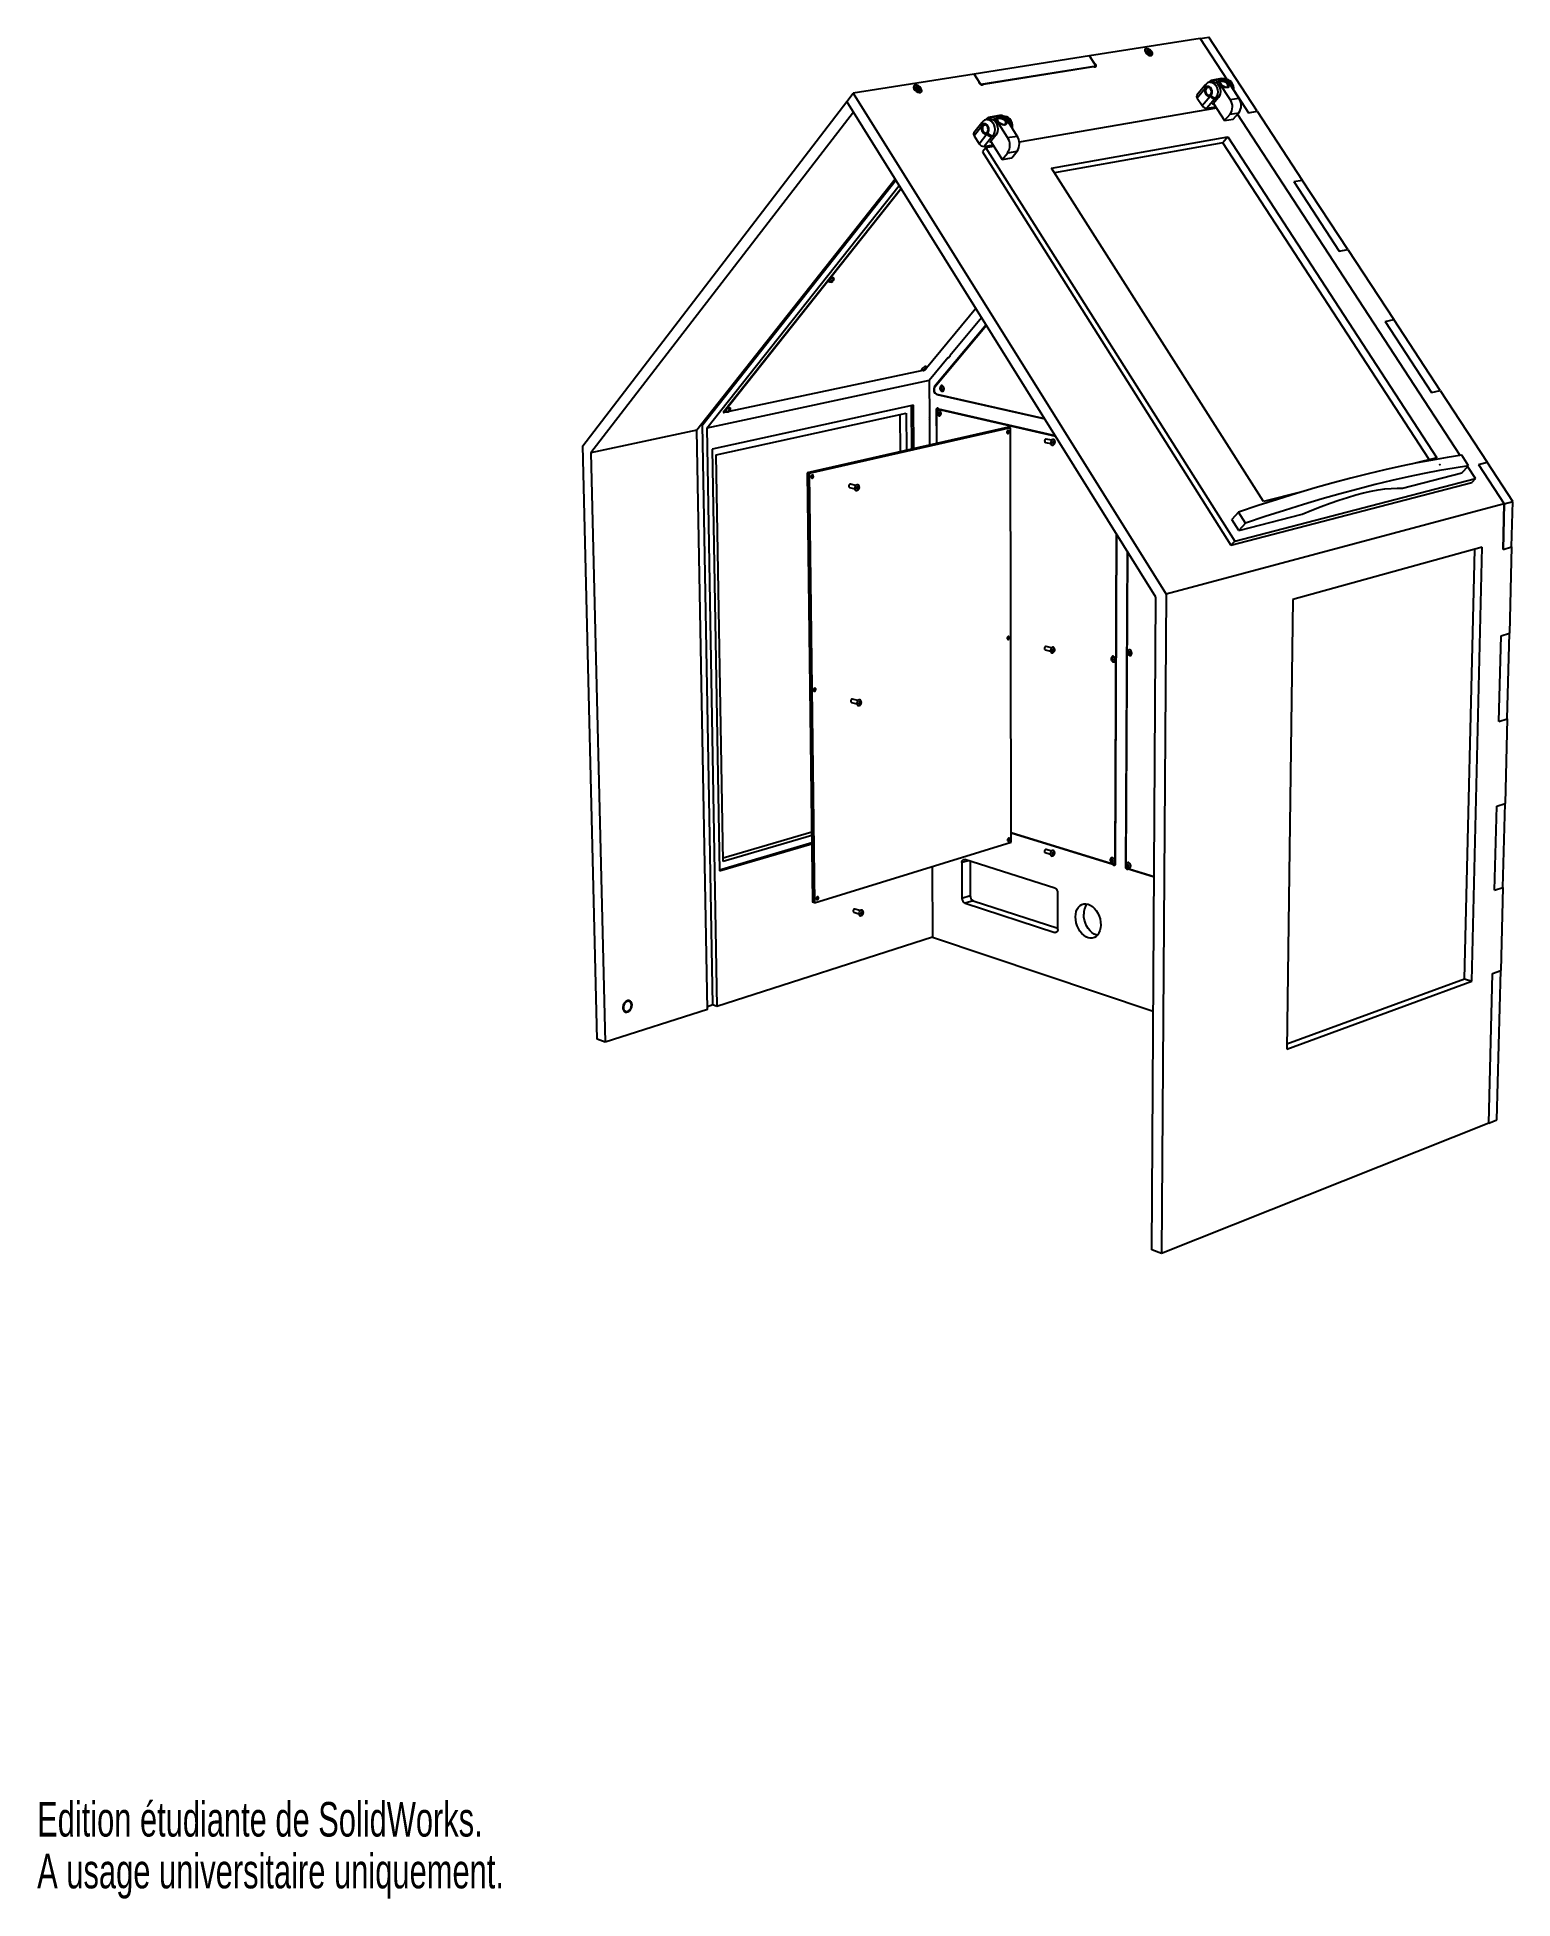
# Model space of a CAD drawing. Extents: x 0 to 160, y 0 to 201.
import ezdxf
from ezdxf.enums import TextEntityAlignment as Align

# ---------------------------------------------------------------- set-up
doc = ezdxf.new("R2010")
doc.units = 0
doc.layers.get('0').update_dxf_attribs({"linetype": 'CONTINUOUS'})

msp = doc.modelspace()

# ---------------------------------------------------------------- linework, layer by layer
at = {"color": 7, "linetype": 'CONTINUOUS'}
for p, q in [((125.72, 201.1), (113.78, 199.22)), ((120.1, 199.81), (119.98, 199.74)), ((119.98, 199.74), (120.05, 199.57)), ((120, 199.69), (120.1, 199.81)), ((120.15, 199.54), (120.03, 199.61)), ((120.05, 199.57), (120.23, 199.46)), ((120.28, 199.7), (120.1, 199.81)), ((120.15, 199.54), (120.28, 199.7)), ((120.16, 199.5), (120.15, 199.54)), ((120.23, 199.46), (120.35, 199.53)), ((120.35, 199.53), (120.28, 199.7)), ((125.72, 201.1), (126.65, 201.25)), ((125.72, 201.1), (128.63, 196.66)), ((131.9, 193.24), (126.65, 201.25)), ((101.29, 197.26), (88.22, 195.2)), ((113.78, 199.22), (101.29, 197.26)), ((102, 196.14), (101.29, 197.26)), ((101.29, 197.26), (101.8, 196.46)), ((114.48, 198.13), (102, 196.14)), ((102.29, 196.19), (114.2, 198.09)), ((114.48, 198.13), (113.78, 199.22)), ((114.28, 198.44), (113.78, 199.22)), ((114.42, 198.06), (114.48, 198.13)), ((95.12, 195.86), (94.99, 195.79)), ((94.99, 195.79), (95.06, 195.61)), ((95.01, 195.72), (95.12, 195.86)), ((95.19, 195.58), (95.03, 195.66)), ((95.06, 195.61), (95.25, 195.5)), ((95.32, 195.75), (95.12, 195.86)), ((95.19, 195.58), (95.32, 195.75)), ((95.21, 195.52), (95.19, 195.58)), ((95.25, 195.5), (95.38, 195.57)), ((95.38, 195.57), (95.32, 195.75)), ((102.23, 196.11), (102.29, 196.19)), ((126.24, 196.02), (125.38, 195)), ((126.28, 195.69), (125.42, 194.67)), ((126.67, 195.93), (126.61, 195.92)), ((127.07, 196.43), (126.77, 196.38)), ((128.04, 196.77), (127.1, 196.61)), ((127.87, 196.2), (127.93, 196.21)), ((128.98, 194.5), (127.87, 196.2)), ((128.75, 196.35), (128.81, 196.36)), ((129.92, 194.66), (128.81, 196.36)), ((129.37, 195.52), (130.97, 193.08)), ((58.98, 157.08), (87.53, 194.3)), ((87.53, 194.3), (88.22, 195.2)), ((88.24, 193.16), (87.53, 194.3)), ((120.95, 140.72), (87.53, 194.3)), ((88.22, 195.2), (122.05, 141.05)), ((127.49, 193.59), (106.17, 189.92)), ((125.42, 194.67), (125.95, 193.86)), ((125.95, 193.86), (126.81, 194.88)), ((127.33, 194.59), (126.46, 193.57)), ((126.46, 193.57), (127.39, 193.73)), ((126.77, 194.89), (126.83, 194.9)), ((127.71, 194.75), (127.12, 194.05)), ((127.13, 194.01), (127.2, 194.02)), ((127.16, 194.09), (128.37, 192.23)), ((127.41, 194.7), (127.33, 194.59)), ((127.41, 194.7), (127.71, 194.75)), ((128.98, 194.5), (129.92, 194.66)), ((130.97, 193.08), (131.9, 193.24)), ((131.9, 193.24), (136.76, 185.81)), ((88.24, 193.16), (59.86, 156.31)), ((102.11, 191.99), (101.26, 190.93)), ((102.14, 191.65), (101.29, 190.59)), ((102.18, 191.45), (102.18, 191.42)), ((102.52, 191.89), (102.47, 191.88)), ((102.98, 192.42), (102.66, 192.37)), ((104.04, 192.78), (103.01, 192.61)), ((103.79, 192.17), (103.85, 192.18)), ((104.91, 190.4), (103.79, 192.17)), ((104.75, 192.33), (104.82, 192.34)), ((105.94, 190.57), (104.82, 192.34)), ((128.37, 192.23), (128.96, 192.93)), ((128.37, 192.23), (129.31, 192.4)), ((128.96, 192.93), (129.9, 193.09)), ((129.31, 192.4), (129.9, 193.09)), ((153.85, 156.03), (129.76, 192.92)), ((101.29, 190.59), (101.83, 189.74)), ((101.83, 189.74), (102.68, 190.8)), ((102.56, 189.3), (102.2, 188.86)), ((102.23, 191.14), (102.24, 191.12)), ((103.23, 190.5), (102.38, 189.44)), ((102.38, 189.44), (103.34, 189.61)), ((103.43, 189.45), (102.56, 189.3)), ((102.56, 189.3), (129.46, 146.75)), ((102.65, 190.8), (102.71, 190.81)), ((103.64, 190.66), (103.06, 189.94)), ((103.08, 189.89), (103.15, 189.91)), ((103.1, 189.99), (104.33, 188.03)), ((103.31, 190.6), (103.23, 190.5)), ((103.31, 190.6), (103.64, 190.66)), ((104.91, 190.4), (105.94, 190.57)), ((109.65, 187.08), (128.73, 190.48)), ((128.18, 189.84), (109.97, 186.58)), ((128.73, 190.48), (128.18, 189.84)), ((150.47, 155.58), (128.18, 189.84)), ((128.73, 190.48), (151.32, 155.79)), ((102.2, 188.86), (129.06, 146.34)), ((104.33, 188.03), (104.92, 188.75)), ((104.33, 188.03), (105.36, 188.21)), ((104.92, 188.75), (105.94, 188.93)), ((105.36, 188.21), (105.94, 188.93)), ((92.77, 185.89), (71.32, 158.77)), ((71.96, 159.39), (92.84, 185.78)), ((72.38, 159), (93.18, 185.23)), ((132.58, 151.04), (109.65, 187.08)), ((135.84, 185.64), (136.76, 185.81)), ((135.84, 185.64), (136.76, 185.81)), ((135.84, 185.64), (140.76, 178.12)), ((141.68, 178.31), (136.76, 185.81)), ((136.76, 185.81), (136.76, 185.81)), ((93.4, 184.89), (74.16, 160.66)), ((74.18, 160.66), (93.4, 184.88)), ((140.76, 178.12), (141.68, 178.31)), ((141.68, 178.31), (146.65, 170.72)), ((85.81, 174.91), (85.82, 174.91)), ((85.82, 174.91), (85.87, 174.82)), ((85.85, 174.86), (85.89, 174.9)), ((85.87, 174.82), (85.88, 174.81)), ((85.93, 174.9), (85.97, 174.84)), ((85.95, 174.94), (86, 174.95)), ((85.97, 175.01), (85.98, 175.02)), ((85.97, 175.01), (86.03, 174.92)), ((86.03, 174.92), (86.04, 174.9)), ((101.49, 171.92), (96.13, 165.48)), ((102.6, 170.14), (97.02, 163.48)), ((97.06, 163.47), (102.62, 170.11)), ((102.1, 170.93), (98.66, 166.81)), ((145.73, 170.52), (146.65, 170.72)), ((145.73, 170.52), (146.65, 170.72)), ((145.73, 170.52), (150.75, 162.84)), ((151.67, 163.06), (146.65, 170.72)), ((146.65, 170.72), (146.65, 170.72)), ((95.73, 165.23), (74.81, 160.79)), ((95.83, 165.34), (95.84, 165.35)), ((95.84, 165.35), (95.89, 165.26)), ((95.87, 165.3), (95.9, 165.33)), ((95.88, 165.26), (95.89, 165.25)), ((95.94, 165.33), (95.97, 165.28)), ((95.97, 165.37), (96.01, 165.38)), ((95.98, 165.44), (95.98, 165.44)), ((95.98, 165.43), (96.03, 165.35)), ((96.03, 165.35), (96.04, 165.34)), ((98.49, 166.61), (96.44, 164.15)), ((98.49, 166.61), (98.59, 166.63)), ((96.44, 164.15), (72.38, 159)), ((96.44, 164.15), (96.46, 160.21)), ((97.64, 163.24), (97.6, 163.23)), ((97.64, 163.32), (97.64, 163.24)), ((97.64, 163.24), (97.72, 163.22)), ((97.72, 163.33), (97.65, 163.32)), ((97.72, 163.22), (97.65, 163.2)), ((97.73, 163.1), (97.68, 163.09)), ((97.72, 163.43), (97.72, 163.33)), ((97.72, 163.22), (97.73, 163.1)), ((97.81, 163.2), (97.73, 163.19)), ((97.73, 163.1), (97.75, 163.09)), ((97.81, 163.2), (97.85, 163.19)), ((150.75, 162.84), (151.67, 163.06)), ((151.67, 163.06), (156.74, 155.31)), ((94.73, 161.46), (72.98, 156.7)), ((94.54, 156.71), (94.51, 161.41)), ((94.76, 156.76), (94.73, 161.46)), ((97.39, 161.11), (97.23, 161.08)), ((97.23, 161.08), (110.09, 158.13)), ((97.25, 157.32), (97.23, 161.08)), ((97.26, 162.63), (108.93, 160)), ((108.93, 160), (97.3, 162.62)), ((110.08, 158.15), (97.46, 161.04)), ((97.8, 162.99), (97.82, 162.98)), ((71.96, 159.38), (71.78, 159.34)), ((71.79, 159.35), (71.96, 159.39)), ((73.06, 96.63), (71.94, 159.38)), ((71.96, 159.39), (71.96, 159.38)), ((72.38, 159), (73.49, 96.47)), ((73.4, 156.09), (93.94, 160.61)), ((74.16, 160.66), (74.54, 160.74)), ((74.17, 160.67), (74.18, 160.66)), ((74.54, 160.74), (74.18, 160.66)), ((74.63, 160.85), (74.64, 160.85)), ((74.65, 160.85), (74.7, 160.76)), ((74.68, 160.8), (74.71, 160.84)), ((74.7, 160.76), (74.71, 160.75)), ((74.76, 160.84), (74.79, 160.78)), ((74.77, 160.88), (74.82, 160.89)), ((74.79, 160.94), (74.8, 160.95)), ((74.79, 160.94), (74.84, 160.85)), ((74.85, 160.86), (74.86, 160.84)), ((105.01, 159.08), (83.25, 154.15)), ((105.24, 159.03), (83.47, 154.09)), ((93.32, 156.43), (93.29, 160.46)), ((93.94, 160.61), (93.97, 156.58)), ((96.46, 159.88), (96.48, 157.15)), ((97.22, 160.77), (97.24, 157.32)), ((97.24, 160.77), (97.22, 160.77)), ((97.33, 160.59), (97.29, 160.58)), ((97.33, 160.67), (97.33, 160.59)), ((97.33, 160.59), (97.41, 160.57)), ((97.41, 160.68), (97.34, 160.66)), ((97.41, 160.57), (97.34, 160.55)), ((97.41, 160.45), (97.37, 160.44)), ((97.41, 160.78), (97.41, 160.68)), ((97.41, 160.57), (97.41, 160.45)), ((97.41, 160.45), (97.44, 160.44)), ((97.49, 160.55), (97.42, 160.53)), ((97.49, 160.55), (97.53, 160.54)), ((97.49, 160.33), (97.51, 160.33)), ((105.24, 159.03), (105.01, 159.08)), ((105.3, 114.21), (105.24, 159.03)), ((60.54, 92.91), (58.98, 157.08)), ((71.32, 158.77), (59.86, 156.31)), ((72.46, 96.15), (71.32, 158.77)), ((109, 157.45), (109.58, 157.32)), ((109.66, 157.67), (109.08, 157.8)), ((109.77, 157.36), (109.81, 157.37)), ((109.81, 157.37), (109.89, 157.35)), ((109.86, 157.26), (109.9, 157.27)), ((109.9, 157.51), (109.9, 157.61)), ((109.9, 157.51), (109.97, 157.49)), ((109.9, 157.39), (109.99, 157.41)), ((109.9, 157.27), (109.9, 157.39)), ((109.9, 157.39), (109.97, 157.37)), ((109.9, 157.27), (109.94, 157.26)), ((109.99, 157.41), (109.99, 157.49)), ((109.99, 157.41), (110.03, 157.4)), ((59.86, 156.31), (61.39, 92.59)), ((72.98, 156.7), (73.78, 111.11)), ((74.15, 112.13), (73.4, 156.09)), ((151.32, 155.79), (148.82, 155.16)), ((151.63, 155.05), (151.62, 155.05)), ((151.64, 155.03), (151.64, 155.04)), ((154.75, 154.9), (154, 156.05)), ((155.83, 155.07), (156.74, 155.31)), ((155.83, 155.07), (156.74, 155.31)), ((155.83, 155.07), (158.61, 150.82)), ((159.52, 151.06), (156.74, 155.31)), ((156.74, 155.31), (156.74, 155.31)), ((83.47, 154.09), (83.25, 154.15)), ((83.25, 154.15), (83.82, 107.75)), ((83.47, 154.09), (84.04, 107.68)), ((129.06, 146.34), (155.09, 153.12)), ((129.46, 146.75), (155.49, 153.53)), ((147.6, 152.49), (154.01, 154.15)), ((154.01, 154.15), (154.75, 154.9)), ((155.49, 153.53), (154.65, 154.8)), ((155.49, 153.53), (155.09, 153.12)), ((87.83, 152.56), (88.39, 152.42)), ((88.48, 152.78), (87.92, 152.92)), ((88.59, 152.45), (88.64, 152.46)), ((88.64, 152.46), (88.72, 152.44)), ((88.7, 152.35), (88.74, 152.36)), ((88.73, 152.61), (88.73, 152.71)), ((88.73, 152.61), (88.81, 152.59)), ((88.73, 152.49), (88.83, 152.51)), ((88.74, 152.36), (88.73, 152.49)), ((88.73, 152.49), (88.81, 152.47)), ((88.74, 152.36), (88.78, 152.35)), ((88.83, 152.51), (88.83, 152.59)), ((88.83, 152.51), (88.87, 152.5)), ((136.57, 152.05), (132.58, 151.04)), ((158.61, 150.82), (159.52, 151.06)), ((159.4, 146.14), (159.52, 151.06)), ((158.61, 150.82), (122.05, 141.05)), ((129.87, 149.91), (129.14, 149.12)), ((129.9, 147.92), (129.14, 149.12)), ((130.63, 148.7), (129.87, 149.91)), ((129.9, 147.92), (136.75, 149.69)), ((158.49, 145.88), (158.61, 150.82)), ((158.61, 150.82), (158.49, 145.88)), ((116.69, 147.55), (116.53, 111.78)), ((116.53, 112.11), (116.69, 147.55)), ((130.63, 148.7), (129.9, 147.92)), ((117.86, 145.68), (117.69, 111.75)), ((117.7, 111.42), (117.87, 145.66)), ((129.46, 146.75), (129.06, 146.34)), ((156.23, 146.11), (135.75, 140.47)), ((154.31, 99.44), (155.41, 145.88)), ((155.11, 99.2), (156.23, 146.11)), ((158.49, 145.88), (159.4, 146.14)), ((159.4, 146.14), (159.16, 136.81)), ((122.05, 141.05), (121.55, 69.75)), ((120.49, 70.15), (120.95, 140.72)), ((135.75, 140.47), (135.08, 91.85)), ((108.98, 135.03), (109.56, 134.87)), ((109.65, 135.22), (109.07, 135.37)), ((109.75, 134.9), (109.79, 134.91)), ((109.79, 134.91), (109.87, 134.89)), ((109.88, 135.05), (109.88, 135.14)), ((109.88, 135.05), (109.95, 135.03)), ((109.88, 134.94), (109.97, 134.96)), ((109.88, 134.82), (109.88, 134.94)), ((109.88, 134.94), (109.95, 134.91)), ((109.97, 134.96), (109.97, 135.03)), ((109.97, 134.96), (110.01, 134.95)), ((118.01, 134.87), (118.01, 134.77)), ((158.02, 127.28), (158.26, 136.54)), ((158.26, 136.54), (159.16, 136.81)), ((158.92, 127.56), (159.16, 136.81)), ((109.85, 134.81), (109.88, 134.82)), ((109.88, 134.82), (109.92, 134.8)), ((116.15, 133.99), (116.11, 133.98)), ((116.15, 134.06), (116.15, 133.99)), ((116.15, 133.99), (116.24, 133.96)), ((116.24, 134.08), (116.16, 134.06)), ((116.24, 133.96), (116.16, 133.94)), ((116.24, 133.84), (116.19, 133.83)), ((116.24, 134.17), (116.24, 134.08)), ((116.24, 133.96), (116.24, 133.84)), ((116.24, 133.84), (116.27, 133.83)), ((116.32, 133.94), (116.25, 133.92)), ((116.32, 133.94), (116.37, 133.93)), ((116.32, 133.73), (116.34, 133.72)), ((117.92, 134.68), (117.88, 134.67)), ((117.92, 134.76), (117.92, 134.68)), ((117.92, 134.68), (118.01, 134.66)), ((118.01, 134.77), (117.93, 134.75)), ((118.01, 134.66), (117.93, 134.63)), ((118.01, 134.53), (117.97, 134.52)), ((118.01, 134.66), (118.01, 134.53)), ((118.01, 134.53), (118.04, 134.53)), ((118.09, 134.63), (118.02, 134.61)), ((118.09, 134.63), (118.14, 134.62)), ((118.09, 134.42), (118.11, 134.41)), ((88.05, 129.34), (88.62, 129.18)), ((88.72, 129.53), (88.16, 129.7)), ((88.82, 129.2), (88.87, 129.21)), ((88.87, 129.21), (88.94, 129.19)), ((88.92, 129.1), (88.96, 129.11)), ((88.96, 129.36), (88.96, 129.45)), ((88.96, 129.36), (89.03, 129.33)), ((88.96, 129.24), (89.05, 129.26)), ((88.96, 129.11), (88.96, 129.24)), ((88.96, 129.24), (89.03, 129.21)), ((88.96, 129.11), (89, 129.1)), ((89.05, 129.26), (89.05, 129.34)), ((89.05, 129.26), (89.09, 129.25)), ((158.02, 127.28), (158.92, 127.56)), ((158.92, 127.56), (158.69, 118.4)), ((157.56, 109.02), (157.79, 118.11)), ((157.79, 118.11), (158.69, 118.4)), ((158.46, 109.33), (158.69, 118.4)), ((74.15, 112.53), (83.73, 115.34)), ((83.73, 114.95), (74.15, 112.13)), ((116.53, 111.78), (105.3, 115.25)), ((105.3, 115.25), (116.29, 111.86)), ((73.77, 111.25), (83.74, 114.2)), ((73.78, 111.11), (83.74, 114.06)), ((84.04, 107.68), (105.3, 114.21)), ((108.96, 113.1), (109.54, 112.92)), ((109.64, 113.25), (109.07, 113.43)), ((109.73, 112.93), (109.78, 112.95)), ((109.78, 112.95), (109.85, 112.92)), ((109.83, 112.85), (109.86, 112.85)), ((109.86, 113.08), (109.86, 113.17)), ((109.86, 113.08), (109.93, 113.06)), ((109.86, 112.97), (109.94, 113)), ((109.86, 112.85), (109.86, 112.97)), ((109.86, 112.97), (109.93, 112.95)), ((109.86, 112.85), (109.9, 112.84)), ((109.94, 113), (109.94, 113.07)), ((109.94, 113), (109.99, 112.99)), ((96.74, 111.58), (96.78, 103.95)), ((99.96, 112.01), (99.98, 108.17)), ((110.01, 109.27), (100.29, 112.35)), ((100.86, 112.17), (100.87, 108.45)), ((116.06, 112.22), (116.02, 112.21)), ((116.06, 112.29), (116.06, 112.22)), ((116.06, 112.22), (116.15, 112.19)), ((116.15, 112.31), (116.07, 112.28)), ((116.15, 112.19), (116.07, 112.17)), ((116.15, 112.08), (116.11, 112.06)), ((116.15, 112.4), (116.15, 112.31)), ((116.15, 112.19), (116.15, 112.08)), ((116.15, 112.08), (116.18, 112.07)), ((116.23, 112.17), (116.16, 112.14)), ((116.23, 112.17), (116.28, 112.15)), ((117.7, 111.76), (117.69, 111.75)), ((120.75, 110.48), (117.7, 111.42)), ((117.8, 111.68), (117.76, 111.67)), ((117.8, 111.75), (117.8, 111.68)), ((117.8, 111.68), (117.89, 111.66)), ((117.89, 111.77), (117.82, 111.74)), ((117.89, 111.66), (117.82, 111.63)), ((117.89, 111.54), (117.85, 111.52)), ((117.89, 111.86), (117.89, 111.77)), ((117.89, 111.66), (117.89, 111.54)), ((117.89, 111.54), (117.92, 111.53)), ((117.98, 111.63), (117.9, 111.61)), ((117.93, 111.35), (120.75, 110.48)), ((117.98, 111.63), (118.02, 111.62)), ((110.34, 104.8), (110.34, 108.71)), ((157.56, 109.02), (158.46, 109.33)), ((158.46, 109.33), (158.23, 100.34)), ((84.04, 107.68), (83.82, 107.75)), ((88.95, 106.82), (88.39, 107)), ((89.18, 106.63), (89.17, 106.73)), ((99.98, 108.17), (100.87, 108.45)), ((101.2, 107.9), (100.31, 107.62)), ((100.31, 107.62), (110, 104.46)), ((101.2, 107.9), (110.34, 104.93)), ((88.27, 106.66), (88.84, 106.47)), ((89.04, 106.48), (89.09, 106.49)), ((89.09, 106.49), (89.16, 106.47)), ((89.14, 106.39), (89.18, 106.4)), ((89.18, 106.63), (89.25, 106.61)), ((89.18, 106.52), (89.27, 106.55)), ((89.18, 106.4), (89.18, 106.52)), ((89.18, 106.52), (89.25, 106.49)), ((89.18, 106.4), (89.22, 106.38)), ((89.27, 106.55), (89.27, 106.62)), ((89.27, 106.55), (89.31, 106.53)), ((96.78, 103.95), (73.49, 96.47)), ((96.78, 103.95), (120.66, 95.97)), ((135.08, 92.41), (154.31, 99.44)), ((135.08, 91.85), (155.11, 99.2)), ((154.31, 99.44), (155.11, 99.2)), ((156.93, 83.85), (157.34, 100.01)), ((157.34, 100.01), (158.23, 100.34)), ((157.81, 84.2), (158.23, 100.34)), ((73.06, 96.63), (72.46, 96.43)), ((73.49, 96.47), (73.06, 96.63)), ((72.46, 96.15), (61.39, 92.59)), ((61.39, 92.59), (60.54, 92.91)), ((156.93, 83.85), (121.55, 69.75)), ((156.93, 83.85), (157.81, 84.2)), ((121.55, 69.75), (120.49, 70.15))]:
    msp.add_line(p, q, dxfattribs=at)
at = {"color": 8, "linetype": 'CONTINUOUS'}
for p, q in [((127.11, 194.04), (127.13, 194.01)), ((103.05, 189.93), (103.08, 189.89)), ((97.02, 163.48), (97.07, 163.49)), ((97.27, 162.63), (97.26, 162.63)), ((100.67, 112.22), (99.96, 112.01)), ((110, 104.46), (110.27, 104.55))]:
    msp.add_line(p, q, dxfattribs=at)
at = {"color": 7, "linetype": 'CONTINUOUS'}
for points in [[(120.23, 199.94), (120.08, 200), (119.94, 200.01), (119.83, 199.98), (119.76, 199.89), (119.75, 199.77), (119.8, 199.63), (119.9, 199.5), (120.03, 199.38), (120.18, 199.29), (120.33, 199.26), (120.45, 199.27), (120.54, 199.33), (120.58, 199.43), (120.56, 199.57), (120.49, 199.7), (120.37, 199.84), (120.23, 199.94)], [(120.3, 199.42), (120.37, 199.45), (120.4, 199.5), (120.39, 199.58), (120.36, 199.66), (120.29, 199.75), (120.2, 199.81), (120.11, 199.85), (120.02, 199.85), (119.96, 199.82), (119.93, 199.77), (119.93, 199.69), (119.97, 199.6), (120.04, 199.52), (120.13, 199.46), (120.22, 199.42), (120.3, 199.42)], [(114.2, 198.09), (114.3, 198.05), (114.38, 198.05), (114.45, 198.08), (114.48, 198.13), (114.48, 198.21), (114.44, 198.3), (114.37, 198.38), (114.28, 198.44)], [(95.27, 196), (95.11, 196.06), (94.96, 196.07), (94.83, 196.03), (94.76, 195.94), (94.75, 195.82), (94.79, 195.67), (94.89, 195.53), (95.03, 195.41), (95.19, 195.32), (95.35, 195.28), (95.48, 195.29), (95.58, 195.36), (95.63, 195.47), (95.61, 195.61), (95.54, 195.75), (95.42, 195.89), (95.27, 196)], [(95.04, 195.9), (94.98, 195.87), (94.94, 195.81), (94.94, 195.73), (94.98, 195.64), (95.05, 195.56), (95.14, 195.49), (95.24, 195.46), (95.33, 195.45), (95.4, 195.48), (95.44, 195.54), (95.43, 195.62), (95.4, 195.71), (95.33, 195.79), (95.23, 195.86), (95.14, 195.9), (95.04, 195.9)], [(101.8, 196.46), (101.8, 196.38), (101.84, 196.29), (101.91, 196.21), (102, 196.14), (102.1, 196.1), (102.18, 196.1), (102.25, 196.13), (102.29, 196.19)], [(126.33, 196.13), (126.32, 196.11), (126.23, 196.01)], [(126.28, 195.69), (126.24, 195.54), (126.24, 195.37), (126.27, 195.2), (126.35, 195.05), (126.45, 194.94), (126.56, 194.87), (126.69, 194.85), (126.81, 194.88)], [(126.88, 194.93), (126.85, 194.91), (126.72, 194.88), (126.59, 194.92), (126.47, 195.01), (126.38, 195.15), (126.32, 195.33), (126.31, 195.51), (126.35, 195.67), (126.42, 195.81), (126.53, 195.89), (126.66, 195.92), (126.68, 195.92)], [(126.85, 195.05), (126.92, 195.18), (126.95, 195.34), (126.92, 195.51), (126.86, 195.66), (126.76, 195.77), (126.63, 195.82), (126.51, 195.81), (126.41, 195.73), (126.34, 195.6), (126.31, 195.44), (126.34, 195.27), (126.4, 195.12), (126.51, 195.01), (126.63, 194.96), (126.75, 194.98), (126.85, 195.05)], [(126.91, 194.96), (126.99, 195.11), (127.03, 195.28), (127.02, 195.47), (126.96, 195.65), (126.86, 195.8), (126.74, 195.9), (126.6, 195.94), (126.47, 195.91), (126.35, 195.82)], [(127.87, 196.2), (127.72, 196.39), (127.54, 196.53), (127.34, 196.61), (127.14, 196.62), (126.95, 196.57), (126.78, 196.46), (126.69, 196.36)], [(127.07, 196.43), (127.23, 196.43), (127.41, 196.37), (127.58, 196.25), (127.72, 196.08), (127.83, 195.87), (127.9, 195.63), (127.92, 195.38), (127.89, 195.14), (127.82, 194.92), (127.71, 194.75)], [(127.93, 196.21), (127.91, 196.24), (127.83, 196.38), (127.77, 196.51), (127.76, 196.59), (127.81, 196.63), (127.9, 196.66), (128.04, 196.67), (128.26, 196.65), (128.46, 196.59), (128.62, 196.49), (128.75, 196.35)], [(127.82, 196.47), (127.82, 196.47), (127.85, 196.48), (127.92, 196.49), (128.04, 196.5), (128.18, 196.49), (128.34, 196.45), (128.5, 196.38), (128.61, 196.28), (128.68, 196.16), (128.7, 196.03), (128.69, 195.98)], [(127.96, 196.2), (127.92, 196.26), (127.91, 196.27)], [(128.75, 196.35), (128.84, 196.18), (128.86, 196.03), (128.82, 195.9), (128.72, 195.82), (128.58, 195.8), (128.4, 195.83), (128.22, 195.92), (128.06, 196.05), (127.93, 196.21)], [(128.69, 195.89), (128.63, 195.85), (128.54, 195.83), (128.42, 195.85), (128.28, 195.91), (128.14, 196), (128.02, 196.12), (127.96, 196.2)], [(129.37, 195.52), (129.38, 195.56), (129.38, 195.78), (129.34, 196.01), (129.24, 196.22), (129.1, 196.41), (128.95, 196.54), (128.78, 196.63), (128.59, 196.67), (128.5, 196.66)], [(127.13, 194.01), (127.12, 194.01), (127.11, 194.01), (127.11, 194.01), (127.1, 194.02), (127.1, 194.02), (127.11, 194.03), (127.11, 194.04), (127.12, 194.05)], [(102.2, 192.1), (102.19, 192.08), (102.1, 191.97)], [(102.14, 191.65), (102.1, 191.49), (102.1, 191.31), (102.14, 191.14), (102.22, 190.98), (102.32, 190.86), (102.44, 190.78), (102.56, 190.76), (102.68, 190.8)], [(102.18, 191.45), (102.18, 191.45), (102.22, 191.63), (102.29, 191.77), (102.4, 191.86), (102.53, 191.88), (102.54, 191.88)], [(102.72, 190.98), (102.79, 191.11), (102.81, 191.28), (102.79, 191.45), (102.72, 191.61), (102.62, 191.72), (102.5, 191.78), (102.37, 191.76), (102.27, 191.68), (102.2, 191.55), (102.18, 191.38), (102.2, 191.21), (102.27, 191.05), (102.38, 190.94), (102.5, 190.88), (102.62, 190.9), (102.72, 190.98)], [(102.78, 190.88), (102.86, 191.03), (102.89, 191.21), (102.88, 191.41), (102.82, 191.6), (102.72, 191.75), (102.6, 191.86), (102.46, 191.9), (102.33, 191.87), (102.21, 191.78)], [(103.79, 192.17), (103.63, 192.37), (103.45, 192.52), (103.25, 192.6), (103.05, 192.62), (102.87, 192.57), (102.7, 192.45), (102.62, 192.37)], [(102.98, 192.42), (103.14, 192.42), (103.32, 192.36), (103.49, 192.23), (103.63, 192.05), (103.74, 191.83), (103.81, 191.58), (103.84, 191.32), (103.82, 191.07), (103.75, 190.84), (103.64, 190.66)], [(103.85, 192.18), (103.83, 192.21), (103.75, 192.36), (103.69, 192.5), (103.7, 192.58), (103.75, 192.63), (103.86, 192.66), (104.01, 192.67), (104.24, 192.65), (104.44, 192.59), (104.62, 192.48), (104.75, 192.33)], [(103.76, 192.45), (103.76, 192.46), (103.81, 192.47), (103.9, 192.49), (104.02, 192.49), (104.18, 192.48), (104.35, 192.44), (104.51, 192.36), (104.62, 192.25), (104.68, 192.12), (104.69, 191.98), (104.69, 191.96)], [(103.84, 192.24), (103.79, 192.35), (103.76, 192.43), (103.76, 192.45), (103.76, 192.45)], [(103.89, 192.18), (103.85, 192.24), (103.84, 192.24)], [(104.75, 192.33), (104.83, 192.16), (104.85, 192), (104.8, 191.87), (104.69, 191.78), (104.53, 191.76), (104.35, 191.79), (104.16, 191.88), (103.99, 192.02), (103.85, 192.18)], [(104.68, 191.86), (104.68, 191.86), (104.6, 191.81), (104.5, 191.79), (104.36, 191.81), (104.21, 191.88), (104.06, 191.97), (103.94, 192.1), (103.88, 192.18)], [(105.42, 191.39), (105.45, 191.52), (105.44, 191.76), (105.39, 192), (105.29, 192.22), (105.15, 192.42), (104.99, 192.55), (104.81, 192.64), (104.62, 192.68), (104.47, 192.66)], [(102.8, 190.88), (102.72, 190.83), (102.6, 190.8), (102.46, 190.84), (102.34, 190.94), (102.25, 191.09), (102.24, 191.12)], [(103.08, 189.89), (103.06, 189.89), (103.05, 189.89), (103.05, 189.9), (103.04, 189.9), (103.04, 189.91), (103.04, 189.92), (103.05, 189.93), (103.06, 189.94)], [(86.14, 175.18), (86.13, 175.2), (86.09, 175.23), (86.01, 175.23), (85.9, 175.19), (85.79, 175.14), (85.69, 175.06), (85.61, 174.98)], [(85.61, 174.98), (85.57, 174.91), (85.57, 174.86), (85.59, 174.84)], [(95.64, 165.41), (95.6, 165.34), (95.6, 165.29), (95.62, 165.28)], [(96.14, 165.6), (96.13, 165.62), (96.09, 165.64), (96.02, 165.64), (95.92, 165.6), (95.82, 165.55), (95.72, 165.48), (95.64, 165.41)], [(98.66, 166.81), (98.65, 166.72), (98.61, 166.66), (98.56, 166.62), (98.49, 166.61), (98.49, 166.61)], [(97.82, 163.58), (97.74, 163.58), (97.68, 163.53)], [(74.96, 161.11), (74.95, 161.13), (74.91, 161.16), (74.83, 161.15), (74.72, 161.12), (74.61, 161.06), (74.51, 160.99), (74.44, 160.91)], [(97.46, 161.04), (97.4, 161.1), (97.34, 161.14), (97.28, 161.13), (97.22, 161.09), (97.19, 161.03), (97.18, 160.94), (97.19, 160.85), (97.22, 160.77)], [(74.44, 160.91), (74.4, 160.85), (74.4, 160.8), (74.42, 160.78)], [(97.51, 160.93), (97.43, 160.92), (97.37, 160.88)], [(104.95, 158.41), (104.99, 158.43), (105.03, 158.48), (105.06, 158.53), (105.06, 158.6), (105.06, 158.65), (105.03, 158.7), (104.99, 158.73), (104.95, 158.73), (104.9, 158.71), (104.87, 158.66), (104.84, 158.61), (104.83, 158.54), (104.84, 158.49), (104.87, 158.44), (104.91, 158.41), (104.95, 158.41)], [(109.08, 157.8), (109.04, 157.8), (108.99, 157.78), (108.95, 157.73), (108.92, 157.67), (108.91, 157.6), (108.92, 157.53), (108.95, 157.48), (108.99, 157.46), (109, 157.45)], [(109.95, 157.71), (109.88, 157.76), (109.8, 157.76), (109.71, 157.72), (109.64, 157.64), (109.59, 157.52), (109.57, 157.4)], [(109.57, 157.4), (109.59, 157.29), (109.64, 157.2), (109.71, 157.15), (109.79, 157.15), (109.82, 157.15)], [(154, 156.05), (152.44, 155.81), (150.83, 155.54), (149.17, 155.23), (147.46, 154.88), (145.7, 154.49), (143.88, 154.05), (142.02, 153.58), (140.11, 153.07), (138.15, 152.52), (136.15, 151.92), (134.1, 151.29), (132, 150.62), (129.87, 149.91)], [(151.63, 155.04), (151.63, 155.04), (151.63, 155.03), (151.64, 155.03), (151.64, 155.04), (151.64, 155.04), (151.64, 155.04), (151.64, 155.04), (151.63, 155.05), (151.63, 155.05), (151.63, 155.05), (151.63, 155.05), (151.62, 155.05), (151.62, 155.05), (151.62, 155.04), (151.63, 155.04), (151.63, 155.04)], [(83.79, 153.59), (83.84, 153.61), (83.88, 153.66), (83.91, 153.72), (83.91, 153.78), (83.9, 153.84), (83.88, 153.89), (83.84, 153.91), (83.79, 153.92), (83.74, 153.89), (83.7, 153.85), (83.67, 153.79), (83.67, 153.72), (83.68, 153.66), (83.7, 153.62), (83.74, 153.59), (83.79, 153.59)], [(154.75, 154.9), (153.19, 154.67), (151.59, 154.39), (149.93, 154.07), (148.21, 153.71), (146.45, 153.32), (144.64, 152.88), (142.78, 152.4), (140.87, 151.89), (138.91, 151.33), (136.91, 150.73), (134.86, 150.1), (132.77, 149.42), (130.63, 148.7)], [(87.92, 152.92), (87.87, 152.92), (87.82, 152.89), (87.77, 152.84), (87.74, 152.78), (87.73, 152.71), (87.75, 152.64), (87.78, 152.59), (87.82, 152.56), (87.83, 152.56)], [(88.8, 152.81), (88.8, 152.82), (88.72, 152.87), (88.63, 152.87), (88.53, 152.82), (88.46, 152.74), (88.4, 152.62), (88.39, 152.49)], [(88.39, 152.49), (88.41, 152.38), (88.46, 152.28), (88.54, 152.23), (88.63, 152.23), (88.66, 152.24)], [(136.75, 149.69), (137.79, 150.12), (138.8, 150.52), (139.78, 150.88), (140.73, 151.21), (141.65, 151.5), (142.54, 151.76), (143.39, 151.98), (144.2, 152.16), (144.97, 152.3), (145.7, 152.41), (146.38, 152.47), (147.01, 152.5), (147.6, 152.49)], [(104.98, 136.14), (105.03, 136.16), (105.06, 136.21), (105.09, 136.26), (105.1, 136.32), (105.09, 136.38), (105.06, 136.42), (105.03, 136.45), (104.98, 136.45), (104.94, 136.43), (104.9, 136.38), (104.88, 136.33), (104.87, 136.26), (104.88, 136.21), (104.9, 136.16), (104.94, 136.14), (104.98, 136.14)], [(109.07, 135.37), (109.03, 135.37), (108.98, 135.35), (108.94, 135.3), (108.91, 135.23), (108.9, 135.17), (108.91, 135.1), (108.94, 135.06), (108.98, 135.03), (108.98, 135.03)], [(109.94, 135.25), (109.93, 135.25), (109.86, 135.3), (109.78, 135.3), (109.69, 135.25), (109.62, 135.17), (109.57, 135.06), (109.55, 134.94)], [(109.55, 134.94), (109.57, 134.83), (109.62, 134.74), (109.69, 134.7), (109.78, 134.7), (109.79, 134.7)], [(84.07, 130.54), (84.12, 130.56), (84.16, 130.61), (84.18, 130.67), (84.19, 130.73), (84.18, 130.79), (84.15, 130.83), (84.11, 130.86), (84.07, 130.86), (84.02, 130.83), (83.98, 130.79), (83.95, 130.73), (83.95, 130.66), (83.96, 130.61), (83.98, 130.56), (84.02, 130.54), (84.07, 130.54)], [(88.16, 129.7), (88.16, 129.7), (88.1, 129.7), (88.05, 129.67), (88.01, 129.62), (87.98, 129.55), (87.97, 129.48), (87.98, 129.42), (88.01, 129.37), (88.05, 129.34)], [(89.03, 129.55), (89.02, 129.57), (88.94, 129.62), (88.85, 129.61), (88.76, 129.57), (88.68, 129.48), (88.63, 129.36), (88.61, 129.24)], [(88.61, 129.24), (88.63, 129.12), (88.69, 129.03), (88.76, 128.99), (88.86, 128.99), (88.87, 128.99)], [(105.02, 114.35), (105.06, 114.38), (105.1, 114.42), (105.12, 114.48), (105.13, 114.54), (105.12, 114.59), (105.1, 114.63), (105.06, 114.66), (105.02, 114.65), (104.97, 114.63), (104.94, 114.59), (104.91, 114.53), (104.91, 114.47), (104.91, 114.41), (104.94, 114.37), (104.98, 114.35), (105.02, 114.35)], [(109.07, 113.43), (109.06, 113.43), (109.02, 113.43), (108.97, 113.4), (108.93, 113.35), (108.9, 113.29), (108.89, 113.22), (108.9, 113.16), (108.93, 113.12), (108.96, 113.1)], [(109.92, 113.28), (109.91, 113.29), (109.84, 113.33), (109.76, 113.33), (109.67, 113.28), (109.6, 113.19), (109.56, 113.08), (109.54, 112.97)], [(109.54, 112.97), (109.56, 112.86), (109.6, 112.78), (109.67, 112.73), (109.76, 112.74)], [(99.96, 112.01), (99.97, 112.09), (99.99, 112.17), (100.02, 112.24), (100.06, 112.29), (100.11, 112.33), (100.16, 112.35), (100.22, 112.36), (100.29, 112.35)], [(116.29, 111.86), (116.34, 111.79), (116.41, 111.75), (116.48, 111.75), (116.53, 111.78), (116.57, 111.85), (116.58, 111.93), (116.57, 112.02), (116.53, 112.11)], [(117.69, 111.75), (117.65, 111.69), (117.64, 111.6), (117.65, 111.51), (117.69, 111.43), (117.75, 111.36), (117.81, 111.32), (117.88, 111.32), (117.93, 111.35)], [(84.34, 108.01), (84.39, 108.03), (84.43, 108.08), (84.45, 108.14), (84.46, 108.2), (84.45, 108.26), (84.42, 108.3), (84.39, 108.32), (84.34, 108.32), (84.29, 108.29), (84.25, 108.25), (84.23, 108.19), (84.22, 108.13), (84.23, 108.07), (84.26, 108.03), (84.3, 108), (84.34, 108.01)], [(88.39, 107), (88.38, 107), (88.33, 107), (88.28, 106.97), (88.24, 106.92), (88.21, 106.86), (88.2, 106.79), (88.21, 106.72), (88.24, 106.68), (88.27, 106.66)], [(89.26, 106.82), (89.24, 106.85), (89.16, 106.89), (89.07, 106.89), (88.98, 106.84), (88.9, 106.75), (88.85, 106.63), (88.84, 106.51)], [(112.25, 106.14), (112.27, 106.45), (112.33, 106.74), (112.43, 106.99), (112.57, 107.21), (112.74, 107.38), (112.93, 107.49), (113.15, 107.56), (113.38, 107.57), (113.62, 107.52), (113.85, 107.42), (114.08, 107.26), (114.3, 107.06), (114.49, 106.82), (114.66, 106.54), (114.8, 106.23), (114.9, 105.92), (114.96, 105.59), (114.98, 105.27), (114.96, 104.96), (114.89, 104.67), (114.79, 104.42), (114.65, 104.2), (114.49, 104.04), (114.29, 103.92), (114.07, 103.85), (113.84, 103.85), (113.61, 103.9), (113.37, 104), (113.14, 104.16), (112.93, 104.36), (112.73, 104.6), (112.56, 104.88), (112.43, 105.18), (112.33, 105.5), (112.27, 105.82), (112.25, 106.14)], [(88.84, 106.51), (88.86, 106.4), (88.91, 106.31), (88.99, 106.27), (89.08, 106.28)], [(110.34, 104.8), (110.33, 104.72), (110.31, 104.64), (110.28, 104.57), (110.24, 104.52), (110.19, 104.48), (110.13, 104.46), (110.07, 104.45), (110, 104.46)], [(114.61, 104.16), (114.5, 104.19), (114.26, 104.29), (114.03, 104.45), (113.82, 104.65), (113.62, 104.89), (113.45, 105.17), (113.32, 105.47), (113.22, 105.79), (113.16, 106.11), (113.14, 106.43)], [(64.31, 96.63), (64.29, 96.8), (64.22, 96.95), (64.11, 97.05), (63.98, 97.1), (63.84, 97.09), (63.69, 97.03), (63.55, 96.92), (63.44, 96.77), (63.36, 96.59), (63.32, 96.4), (63.32, 96.22), (63.37, 96.06), (63.46, 95.93), (63.58, 95.86), (63.72, 95.83), (63.87, 95.87), (64.01, 95.95), (64.14, 96.09), (64.23, 96.25), (64.3, 96.44), (64.31, 96.63)], [(64.25, 96.61), (64.22, 96.77), (64.15, 96.91), (64.04, 96.99), (63.91, 97.02), (63.77, 96.99), (63.63, 96.91), (63.51, 96.77), (63.43, 96.6), (63.38, 96.42), (63.39, 96.24), (63.44, 96.09), (63.53, 95.98), (63.65, 95.92), (63.79, 95.92), (63.93, 95.98), (64.06, 96.09), (64.17, 96.25), (64.23, 96.42), (64.25, 96.61)], [(64.28, 96.63), (64.27, 96.72), (64.23, 96.85)]]:
    msp.add_lwpolyline(points, dxfattribs=at)
at = {"color": 8, "linetype": 'CONTINUOUS'}
for points in [[(126.78, 196.38), (126.93, 196.38), (127.11, 196.32), (127.28, 196.2), (127.42, 196.03), (127.53, 195.82), (127.6, 195.58), (127.62, 195.33), (127.6, 195.09), (127.52, 194.87), (127.41, 194.7)], [(128.65, 196.28), (128.54, 196.39), (128.4, 196.47), (128.24, 196.51), (128.05, 196.52), (127.93, 196.51), (127.85, 196.49), (127.82, 196.46)], [(127.96, 196.2), (127.95, 196.2), (127.95, 196.21), (127.94, 196.21), (127.93, 196.21)], [(129.27, 195.65), (129.25, 195.86), (129.18, 196.1), (129.08, 196.31), (128.93, 196.48), (128.77, 196.6), (128.59, 196.66), (128.51, 196.67)], [(128.69, 195.89), (128.7, 195.9), (128.74, 196.01), (128.72, 196.14), (128.65, 196.28)], [(102.66, 192.37), (102.82, 192.37), (103, 192.3), (103.16, 192.18), (103.31, 192), (103.42, 191.77), (103.49, 191.52), (103.52, 191.26), (103.49, 191.01), (103.42, 190.79), (103.31, 190.6)], [(104.64, 192.27), (104.53, 192.38), (104.39, 192.46), (104.21, 192.5), (104.02, 192.51), (103.89, 192.5), (103.8, 192.48), (103.76, 192.45)], [(105.32, 191.56), (105.32, 191.57), (105.29, 191.83), (105.22, 192.08), (105.11, 192.3), (104.97, 192.48), (104.8, 192.61), (104.62, 192.67), (104.51, 192.68)], [(97.82, 162.98), (97.91, 162.98), (97.98, 163.03), (98.02, 163.12), (98.04, 163.23), (98.02, 163.35), (97.97, 163.46), (97.9, 163.54), (97.82, 163.58), (97.82, 163.58)], [(97.51, 160.33), (97.59, 160.33), (97.66, 160.38), (97.71, 160.47), (97.72, 160.58), (97.71, 160.7), (97.66, 160.8), (97.59, 160.89), (97.51, 160.93), (97.51, 160.93)], [(118.11, 134.41), (118.19, 134.41), (118.27, 134.46), (118.32, 134.54), (118.34, 134.66), (118.32, 134.78), (118.27, 134.89), (118.2, 134.98), (118.11, 135.02), (118.11, 135.02)], [(116.34, 133.72), (116.42, 133.72), (116.5, 133.77), (116.55, 133.85), (116.56, 133.96), (116.55, 134.08), (116.5, 134.2), (116.42, 134.28), (116.34, 134.33), (116.34, 134.33)], [(116.25, 111.96), (116.33, 111.95), (116.4, 112), (116.45, 112.08), (116.47, 112.19), (116.45, 112.3), (116.41, 112.42), (116.33, 112.5), (116.25, 112.55), (116.25, 112.55)], [(117.99, 111.42), (118.08, 111.42), (118.15, 111.46), (118.2, 111.54), (118.22, 111.65), (118.2, 111.77), (118.15, 111.88), (118.08, 111.96), (117.99, 112.01), (117.99, 112.01)]]:
    msp.add_lwpolyline(points, dxfattribs=at)
for centre, radius, start, end in [((126.49, 195.88), 0.282, 149.6527, 221.9256), ((126.56, 195.99), 0.269, 148.8152, 219.1111), ((102.36, 191.84), 0.292, 149.1593, 220.4656), ((102.44, 191.95), 0.28, 148.4566, 217.4712), ((103.86, 192.16), 0.0296, 43.9771, 110.4977), ((104.4, 192.04), 0.336, 327.2843, 42.4576)]:
    msp.add_arc(centre, radius, start, end, dxfattribs=at)
at = {"color": 7, "linetype": 'CONTINUOUS'}
for centre, radius, start, end in [((126.71, 195.52), 0.468, 140.3556, 158.0109), ((126.85, 195.73), 0.658, 96.5992, 142.5553), ((128.28, 196.56), 0.47, 191.0944, 217.68), ((128.12, 196), 0.776, 27.3078, 95.8878), ((128.8, 196.15), 0.202, 103.7474, 138.9461), ((125.63, 194.86), 0.282, 149.8932, 221.7931), ((126.45, 194.16), 0.587, 210.6214, 271.0552), ((126.64, 195.19), 0.347, 298.6996, 320.3), ((127.32, 195.18), 0.589, 210.6616, 270.9374), ((127.4, 195.28), 0.583, 212.6434, 271.1461), ((127.83, 193.73), 1.39, 324.8015, 34.0341), ((128.77, 193.89), 1.39, 324.7251, 34.0581), ((102.59, 191.48), 0.481, 141.8536, 159.4285), ((102.74, 191.7), 0.665, 96.6261, 144.0463), ((104.11, 192.01), 0.78, 25.6387, 95.1511), ((104.8, 192.14), 0.203, 102.9997, 139.6707), ((101.52, 190.78), 0.293, 149.4445, 220.3321), ((102.35, 190.05), 0.608, 210.4442, 272.1418), ((102.51, 191.09), 0.34, 299.6466, 321.8185), ((103.21, 191.11), 0.61, 210.4837, 272.024), ((103.29, 191.21), 0.606, 212.5636, 272.1861), ((103.66, 189.57), 1.5, 326.7726, 33.4057), ((104.7, 189.75), 1.49, 326.6876, 33.4332), ((85.78, 175.15), 0.365, 326.4761, 4.7825), ((85.78, 175.15), 0.366, 238.3208, 276.6687), ((85.63, 175.01), 0.204, 307.8615, 334.8454), ((85.88, 175.19), 0.369, 250.0766, 269.3805), ((85.77, 174.95), 0.166, 276.3593, 309.6026), ((85.8, 174.99), 0.199, 267.3546, 294.6593), ((85.94, 175.27), 0.369, 250.0945, 269.3819), ((85.86, 174.97), 0.166, 276.3242, 309.5927), ((85.6, 175.07), 0.37, 332.8771, 352.2615), ((85.78, 175.15), 0.364, 294.284, 308.2483), ((85.98, 175.22), 0.199, 267.3824, 294.594), ((85.9, 174.99), 0.16, 292.8834, 326.7948), ((85.7, 175.09), 0.369, 332.8775, 352.2745), ((85.96, 175.06), 0.16, 292.867, 326.752), ((85.91, 175.06), 0.203, 307.8115, 334.8596), ((95.8, 165.57), 0.342, 238.216, 275.3467), ((95.67, 165.43), 0.187, 306.3204, 333.7873), ((95.89, 165.59), 0.332, 250.3161, 270.1342), ((95.79, 165.39), 0.158, 275.0315, 308.0121), ((95.81, 165.41), 0.178, 268.0955, 296.1533), ((95.95, 165.66), 0.332, 250.3335, 270.1401), ((95.88, 165.4), 0.158, 275.0004, 307.9997), ((95.8, 165.57), 0.341, 295.5632, 306.9509), ((95.65, 165.49), 0.334, 331.829, 351.7576), ((95.91, 165.41), 0.148, 294.4445, 328.5715), ((95.99, 165.62), 0.179, 268.1218, 296.0921), ((95.74, 165.5), 0.334, 331.8308, 351.7713), ((95.97, 165.48), 0.148, 294.4285, 328.5268), ((95.93, 165.49), 0.186, 306.2701, 333.8056), ((95.8, 165.57), 0.342, 328.2986, 5.1347), ((97.49, 163.15), 0.571, 145.3914, 246.0154), ((97.53, 163.15), 0.571, 145.3649, 246.0199), ((97.93, 163.3), 0.34, 136.9776, 247.503), ((97.97, 163.29), 0.379, 171.5754, 188.8477), ((97.68, 163.44), 0.123, 228.9516, 255.8848), ((97.68, 163.32), 0.123, 228.9609, 255.8631), ((98.12, 163.26), 0.473, 156.9985, 172.9985), ((97.98, 163.25), 0.339, 187.3031, 207.2749), ((97.82, 163.89), 0.465, 252.2908, 262.5508), ((97.83, 163.53), 0.465, 252.2554, 262.5149), ((98.2, 163.24), 0.472, 156.9775, 172.9912), ((97.9, 164.43), 1.15, 261.47, 267.4925), ((98.07, 163.23), 0.338, 187.3056, 207.2979), ((97.9, 164.32), 1.14, 261.46, 267.4852), ((98.22, 163.23), 0.378, 171.5389, 188.87), ((74.61, 161.08), 0.354, 326.27, 4.2724), ((74.61, 161.09), 0.356, 237.6325, 275.0065), ((74.46, 160.93), 0.186, 307.4503, 335.2443), ((74.69, 161.12), 0.355, 250.9148, 270.5589), ((74.6, 160.88), 0.151, 274.7565, 309.1478), ((74.62, 160.93), 0.199, 268.5931, 295.6456), ((74.75, 161.19), 0.356, 250.9327, 270.5641), ((74.69, 160.9), 0.151, 274.7241, 309.1344), ((74.44, 160.99), 0.35, 333.2183, 352.7362), ((74.61, 161.08), 0.354, 295.0706, 307.8463), ((74.79, 161.15), 0.2, 268.6181, 295.5857), ((74.72, 160.93), 0.166, 293.8876, 326.6405), ((74.53, 161.01), 0.35, 333.2194, 352.7491), ((74.78, 161), 0.166, 293.873, 326.596), ((74.75, 160.99), 0.186, 307.3973, 335.2609), ((96.21, 160.04), 0.298, 327.036, 33.6245), ((97.61, 160.65), 0.34, 137.1603, 247.8207), ((97.66, 160.63), 0.377, 171.568, 188.8732), ((97.37, 160.78), 0.121, 228.2306, 255.5274), ((97.37, 160.67), 0.122, 228.2408, 255.5058), ((97.81, 160.61), 0.472, 157.0048, 172.9929), ((97.67, 160.59), 0.336, 187.3241, 207.3811), ((97.51, 161.22), 0.455, 251.914, 262.3852), ((97.51, 160.87), 0.455, 251.8791, 262.3492), ((97.89, 160.59), 0.472, 156.9842, 172.9853), ((97.59, 161.75), 1.12, 261.2843, 267.4377), ((97.75, 160.57), 0.335, 187.3266, 207.4042), ((97.59, 161.64), 1.12, 261.2742, 267.4303), ((97.91, 160.58), 0.376, 171.5316, 188.8955), ((109.71, 158.6), 1.14, 272.7012, 278.9282), ((109.38, 157.4), 0.393, 351.3012, 8.3774), ((109.71, 158.48), 1.14, 272.6966, 278.9331), ((109.69, 157.48), 0.35, 292.2436, 359.959), ((109.55, 157.4), 0.345, 332.8601, 352.8815), ((109.79, 157.71), 0.473, 277.8655, 288.371), ((109.79, 158.07), 0.476, 277.8612, 288.3036), ((109.4, 157.41), 0.496, 6.9867, 22.6528), ((109.48, 157.43), 0.495, 6.9895, 22.6693), ((109.63, 157.42), 0.344, 332.834, 352.8739), ((109.69, 157.48), 0.35, 359.9519, 41.8285), ((109.94, 157.62), 0.133, 284.8576, 311.3417), ((109.94, 157.5), 0.132, 284.8671, 311.4183), ((109.64, 157.46), 0.392, 351.2675, 8.3954), ((88.53, 153.75), 1.2, 272.8121, 279.0607), ((88.17, 152.49), 0.423, 352.2324, 8.6605), ((88.53, 153.63), 1.2, 272.8074, 279.0659), ((88.52, 152.58), 0.363, 292.6845, 0.5577), ((88.61, 153.23), 0.533, 278.0582, 288.1029), ((88.19, 152.5), 0.537, 7.3074, 22.3056), ((88.36, 152.48), 0.361, 334.1948, 353.7985), ((88.61, 152.85), 0.53, 278.0637, 288.169), ((88.28, 152.52), 0.537, 7.3099, 22.3216), ((88.45, 152.51), 0.361, 334.1684, 353.7908), ((88.52, 152.58), 0.363, 0.562, 39.4184), ((88.77, 152.75), 0.166, 285.1773, 308.8169), ((88.77, 152.63), 0.166, 285.1877, 308.8871), ((88.45, 152.55), 0.422, 352.1986, 8.6775), ((109.69, 135.96), 0.968, 273.1805, 280.4681), ((109.37, 134.94), 0.38, 351.2019, 8.474), ((109.69, 135.84), 0.967, 273.1746, 280.4723), ((109.67, 135.03), 0.346, 289.6761, 359.9571), ((109.55, 134.93), 0.322, 332.1189, 352.823), ((109.77, 135.54), 0.413, 279.2631, 291.2897), ((109.38, 134.94), 0.496, 7.0736, 22.5589), ((109.46, 134.97), 0.495, 7.0762, 22.5753), ((109.63, 134.96), 0.322, 332.0919, 352.8156), ((109.67, 135.03), 0.346, 359.9556, 40.0449), ((109.91, 135.15), 0.127, 287.8384, 316.3718), ((109.91, 135.04), 0.127, 287.8493, 316.4463), ((109.63, 135.01), 0.379, 351.168, 8.4923), ((118.21, 134.75), 0.348, 141.1029, 249.882), ((118.44, 134.68), 0.511, 157.4423, 172.6057), ((118.07, 134.86), 0.163, 74.9124, 142.2451), ((118.12, 135.3), 0.445, 249.3737, 260.8938), ((118.53, 134.66), 0.511, 157.4228, 172.5984), ((109.77, 135.19), 0.411, 279.2643, 291.3573), ((116.44, 134.05), 0.347, 140.9828, 250.0344), ((116.49, 134.03), 0.39, 171.228, 188.1437), ((116.2, 134.19), 0.142, 225.7311, 252.3525), ((116.2, 134.08), 0.142, 225.7429, 252.3336), ((116.67, 133.99), 0.508, 157.4172, 172.628), ((116.49, 133.98), 0.328, 186.5648, 206.9277), ((116.3, 134.17), 0.161, 74.7761, 142.1129), ((116.35, 134.24), 0.438, 249.1764, 260.8031), ((116.35, 134.6), 0.438, 249.207, 260.8408), ((116.75, 133.97), 0.508, 157.3978, 172.6207), ((116.43, 135.01), 0.994, 259.6645, 266.8769), ((116.57, 133.96), 0.327, 186.5665, 206.9515), ((116.43, 134.9), 0.993, 259.6542, 266.8685), ((116.76, 133.96), 0.389, 171.192, 188.1645), ((118.26, 134.72), 0.393, 171.2097, 188.0611), ((117.98, 134.89), 0.144, 226.1848, 252.4812), ((117.98, 134.77), 0.145, 226.1965, 252.4619), ((118.26, 134.67), 0.33, 186.4849, 206.7782), ((118.12, 134.94), 0.445, 249.3429, 260.8562), ((118.2, 135.72), 1.01, 259.7298, 266.8906), ((118.35, 134.65), 0.33, 186.4866, 206.8018), ((118.2, 135.6), 1.01, 259.7195, 266.8824), ((118.53, 134.65), 0.392, 171.1738, 188.0817), ((88.76, 130.31), 1.02, 273.3094, 280.6208), ((88.41, 129.23), 0.408, 352.1331, 8.7572), ((88.76, 130.19), 1.02, 273.3034, 280.6253), ((88.75, 129.33), 0.359, 289.8759, 0.5424), ((88.83, 129.9), 0.462, 279.4869, 291.0616), ((88.41, 129.24), 0.538, 7.3938, 22.2123), ((88.61, 129.23), 0.337, 333.435, 353.745), ((88.83, 129.53), 0.459, 279.4893, 291.1279), ((88.5, 129.26), 0.537, 7.3961, 22.2282), ((88.7, 129.25), 0.336, 333.4076, 353.7376), ((88.75, 129.33), 0.358, 0.5551, 37.5455), ((88.98, 129.48), 0.157, 288.0865, 313.7537), ((88.99, 129.36), 0.157, 288.0977, 313.8226), ((88.69, 129.31), 0.407, 352.0991, 8.7744), ((109.68, 113.86), 0.841, 273.652, 281.9632), ((109.37, 112.96), 0.368, 351.1023, 8.571), ((109.68, 113.75), 0.841, 273.6449, 281.9667), ((109.66, 113.06), 0.342, 287.2565, 359.9838), ((109.75, 113.52), 0.369, 280.6413, 294.116), ((109.36, 112.97), 0.496, 7.158, 22.4674), ((109.55, 112.96), 0.302, 331.3568, 352.7671), ((109.75, 113.18), 0.367, 280.6397, 294.1835), ((109.44, 113), 0.496, 7.1607, 22.4834), ((109.63, 112.99), 0.301, 331.328, 352.7608), ((109.66, 113.07), 0.343, 359.9535, 38.3535), ((109.89, 113.18), 0.125, 290.7617, 320.6581), ((109.89, 113.07), 0.125, 290.7739, 320.7298), ((109.62, 113.04), 0.366, 351.0682, 8.5896), ((116.35, 112.29), 0.344, 142.6746, 252.4888), ((116.39, 112.26), 0.377, 171.1343, 188.2355), ((116.12, 112.41), 0.138, 221.5167, 249.5643), ((116.12, 112.3), 0.139, 221.5326, 249.5468), ((116.2, 112.4), 0.155, 71.8347, 143.8656), ((116.58, 112.22), 0.508, 157.5111, 172.5446), ((116.38, 112.2), 0.307, 186.6136, 207.6646), ((116.26, 112.77), 0.391, 246.4711, 259.5012), ((116.26, 112.42), 0.391, 246.4446, 259.462), ((116.66, 112.19), 0.508, 157.4918, 172.5375), ((116.34, 113.1), 0.865, 258.2085, 266.421), ((116.46, 112.18), 0.306, 186.6152, 207.6897), ((116.33, 112.99), 0.865, 258.1981, 266.4119), ((116.65, 112.18), 0.376, 171.0979, 188.2567), ((118.09, 111.75), 0.345, 142.8978, 252.4913), ((118.14, 111.72), 0.379, 171.1111, 188.1577), ((117.87, 111.88), 0.141, 221.7328, 249.5504), ((117.87, 111.76), 0.141, 221.7489, 249.5324), ((117.95, 111.87), 0.156, 71.8145, 144.0948), ((118.33, 111.68), 0.512, 157.5409, 172.5183), ((118.12, 111.67), 0.308, 186.5361, 207.5553), ((118.01, 112.23), 0.394, 246.4911, 259.4807), ((118.01, 111.89), 0.395, 246.4646, 259.4415), ((118.41, 111.65), 0.512, 157.5217, 172.5111), ((118.08, 112.57), 0.869, 258.194, 266.409), ((118.21, 111.64), 0.308, 186.5376, 207.5804), ((118.08, 112.46), 0.868, 258.1835, 266.4), ((118.4, 111.64), 0.378, 171.0749, 188.1787), ((109.76, 108.74), 0.589, 357.4718, 64.7225), ((89.05, 107.12), 0.412, 280.8886, 293.8638), ((88.63, 106.51), 0.538, 7.4776, 22.1214), ((88.72, 106.54), 0.538, 7.4801, 22.1369), ((88.97, 106.62), 0.355, 0.545, 35.7894), ((100.56, 108.14), 0.583, 177.6407, 243.9472), ((101.45, 108.42), 0.581, 177.6211, 244.027), ((114.76, 106.52), 1.62, 141.033, 183.0455), ((88.98, 107.45), 0.885, 273.7981, 282.1347), ((88.64, 106.5), 0.395, 352.0336, 8.8542), ((88.98, 107.33), 0.884, 273.7908, 282.1385), ((88.97, 106.62), 0.356, 287.2507, 0.5601), ((88.85, 106.5), 0.314, 332.6523, 353.6947), ((89.05, 106.76), 0.41, 280.8883, 293.9301), ((88.94, 106.53), 0.314, 332.6231, 353.6883), ((89.2, 106.75), 0.153, 290.9293, 318.0158), ((89.2, 106.64), 0.153, 290.9414, 318.0826), ((88.92, 106.59), 0.393, 351.9992, 8.8717), ((63.53, 96.58), 0.754, 297.9841, 3.92), ((63.84, 96.73), 0.399, 19.916, 63.0785), ((63.66, 96.27), 0.411, 252.0825, 299.094)]:
    msp.add_arc(centre, radius, start, end, dxfattribs=at)

# ---------------------------------------------------------------- texts
for s, width, p in [('Edition étudiante de SolidWorks.', 0.667188, (0, 5.6)), ('A usage universitaire uniquement.', 0.668182, (0, 0))]:
    msp.add_text(s, height=3.7351, dxfattribs=dict(at, width=width)).set_placement(p, align=Align.BOTTOM_LEFT)

doc.saveas('drawing.dxf')
